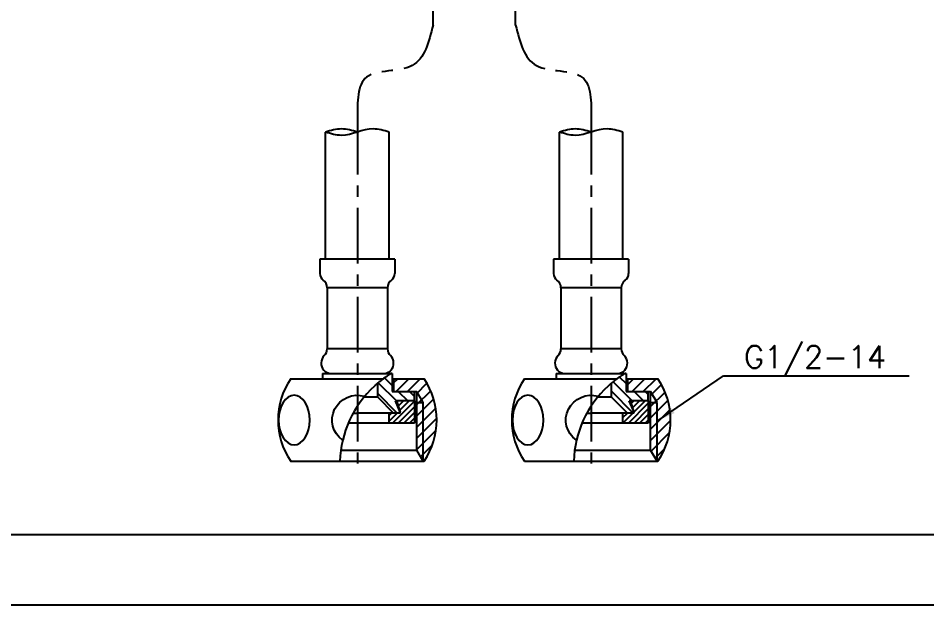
# Model space of a CAD drawing. Extents: x 16558 to 17152, y -14505 to -14085.
# Drawn here: x 16872 to 17015.1, y -14504.8 to -14412.5 of the extents above; entities that cross this region are included whole.
import ezdxf

# ---------------------------------------------------------------- set-up
doc = ezdxf.new("R2010")
doc.units = 0
doc.header["$LTSCALE"] = 7
doc.header["$MEASUREMENT"] = 0
doc.linetypes.add('CENTER', pattern=[2, 1.25, -0.25, 0.25, -0.25])
doc.layers.get('0').update_dxf_attribs({"color": 2, "linetype": 'CONTINUOUS'})
for name, color, linetype in [('CL', 1, 'CENTER'), ('D', 2, 'CONTINUOUS'), ('DIM', 2, 'CONTINUOUS'), ('DWG', 7, 'CONTINUOUS'), ('TXT', 4, 'CONTINUOUS')]:
    doc.layers.add(name, color=color, linetype=linetype)
doc.styles.add('GHS', font='ROMANS.shx', dxfattribs={"bigfont": 'GHS.shx'})
doc.dimstyles.new('ISO-25', dxfattribs={"dimscale": 0, "dimtxt": 3.5, "dimasz": 3, "dimexe": 1, "dimexo": 1, "dimgap": 1, "dimtad": 1, "dimdec": 4, "dimzin": 1, "dimdsep": 46, "dimtxsty": 'GHS', "dimcen": 2, "dimclrd": 256, "dimclre": 256, "dimclrt": 256, "dimadec": 3, "dimazin": 0, "dimtfac": 1, "dimtdec": 4, "dimtmove": 0, "dimatfit": 0, "dimfxl": 0, "dimtvp": 1, "dimtolj": 1, "dimtzin": 0, "dimlwd": -1, "dimlwe": -1, "dimarcsym": 0})

# ---------------------------------------------------------------- blocks, each defined once
blk = doc.blocks.new('A$C0D8869A1')
at = {"layer": 'DIM'}
h = blk.add_hatch(dxfattribs=at)
h.set_pattern_fill('ANSI31', color=256, scale=10, angle=-90)
h.set_pattern_definition([(315, (1830.5447, 3440.8102), (0.88388348, 0.88388348), [])])
h.paths.add_polyline_path([(2.76, -12.04), (6.26, -12.04), (6.26, -13.54), (3.26, -13.54), (3.96, -15.2), (4, -15.31, -0.508476), (3.9, -15.44), (2.96, -15.44), (0.46, -12.94), (0.46, -10.75), (0.59, -10.65), (0.7, -10.55), (0.82, -10.46), (0.93, -10.37), (1.04, -10.29), (1.15, -10.2), (1.26, -10.12), (1.36, -10.05), (1.45, -9.98), (1.55, -9.91), (1.64, -9.85), (1.73, -9.79), (1.82, -9.72), (1.9, -9.67), (1.99, -9.61), (2.07, -9.56), (2.14, -9.51), (2.22, -9.46), (2.29, -9.42), (2.35, -9.38), (2.41, -9.34), (2.47, -9.3), (2.52, -9.27), (2.57, -9.24), (2.76, -9.24)])
h = blk.add_hatch(dxfattribs=at)
h.set_pattern_fill('ANSI31', color=256, scale=10)
h.set_pattern_definition([(45, (1830.5447, 3440.8102), (-0.88388348, 0.88388348), [])])
h.paths.add_polyline_path([(7.76, -23.04), (7.63, -23.04), (7.63, -13.81), (6.61, -12.04), (3.01, -12.04), (3.01, -10.04), (7.76, -10.04, -0.307692)])
h.paths.add_polyline_path([(7.63, -13.81), (7.63, -23.04), (6.61, -21.28), (6.61, -13.81)], flags=17)
h.paths.add_polyline_path([(7.63, -13.81), (6.61, -13.81), (6.61, -12.04)], flags=17)
h = blk.add_hatch(dxfattribs=at)
h.set_pattern_fill('ANSI31', color=256, scale=5)
h.set_pattern_definition([(45, (1830.5447, 3440.81016), (-0.44194174, 0.44194174), [])])
h.paths.add_polyline_path([(3.91, -15.44), (2.26, -15.44), (2.26, -17.04), (6.26, -17.04), (6.26, -13.54), (3.26, -13.54), (3.96, -15.2), (4.01, -15.36, -0.380378)])
at = {"layer": 'CL'}
blk.add_line((-2.74, 30.84), (-2.74, -24.04), dxfattribs=at)
at = {"layer": 'D'}
blk.add_open_spline([(-2.74, 28.76), (-3.57, 29.01), (-5.24, 29.51), (-6.9, 29.01), (-7.74, 28.76)], degree=3, dxfattribs=at)
blk.add_spline([(2.26, 28.76), (-0.24, 29.26), (-5.24, 28.26), (-7.74, 28.76)], degree=3, dxfattribs=at)
at = {"layer": 'DIM'}
for p, q in [((2.01, 4.27), (-7.49, 4.27)), ((2.01, -5.34), (-7.49, -5.34)), ((7.63, -13.81), (6.61, -12.04)), ((7.63, -23.04), (7.63, -13.81))]:
    blk.add_line(p, q, dxfattribs=at)
at = {"layer": 'DWG'}
for p, q in [((-7.74, 8.76), (-7.74, 28.76)), ((2.26, 8.76), (2.26, 28.76)), ((3.16, 8.76), (-8.64, 8.76)), ((-8.64, 8.76), (-8.64, 6.51)), ((3.16, 8.76), (3.16, 6.51)), ((-7.49, 4.27), (-7.49, -5.34)), ((2.01, 4.27), (2.01, -5.34)), ((-8.24, -9.24), (-8.24, -10.04)), ((-8.24, -9.24), (-2.74, -9.24)), ((-7.64, -9.24), (2.76, -9.24)), ((2.76, -9.24), (2.57, -9.24)), ((2.76, -9.24), (2.76, -12.04)), ((-13.24, -10.04), (1.36, -10.04)), ((2.76, -10.04), (7.76, -10.04)), ((3.01, -12.04), (3.01, -10.04)), ((2.76, -12.04), (6.61, -12.04)), ((6.26, -13.54), (6.26, -12.04)), ((6.61, -21.28), (6.61, -12.04)), ((4.01, -15.31), (3.26, -13.54)), ((6.26, -13.54), (3.26, -13.54)), ((3.41, -13.54), (4, -15.31)), ((6.26, -13.54), (6.26, -17.04)), ((6.26, -13.81), (7.63, -13.81)), ((-3.4, -15.44), (-2.74, -15.44)), ((3.91, -15.44), (-2.74, -15.44)), ((6.26, -17.04), (-4.18, -17.04)), ((-5.34, -21.28), (6.61, -21.28)), ((7.63, -23.04), (6.61, -21.28)), ((-13.24, -23.04), (7.76, -23.04))]:
    blk.add_line(p, q, dxfattribs=at)
at = {"layer": 'DWG', "ltscale": 0.3}
for q in [(0.46, -10.75), (-1.7, -12.94), (2.96, -15.44)]:
    blk.add_line((0.46, -12.94), q, dxfattribs=at)
at = {"layer": 'DWG', "ltscale": 0.5}
for p, q in [((-3.4, -15.44), (-2.74, -15.44)), ((2.26, -17.04), (2.26, -15.44))]:
    blk.add_line(p, q, dxfattribs=at)
at = {"layer": 'DWG', "color": 2, "flags": 128}
for points in [[(2.57, -9.24), (2.52, -9.27), (2.47, -9.3), (2.41, -9.34), (2.35, -9.38), (2.29, -9.42), (2.22, -9.46), (2.14, -9.51), (2.07, -9.56), (1.99, -9.61), (1.9, -9.67), (1.82, -9.72), (1.73, -9.79), (1.64, -9.85), (1.55, -9.91), (1.45, -9.98), (1.36, -10.05), (1.26, -10.12), (1.15, -10.2), (1.04, -10.29), (0.93, -10.37), (0.82, -10.46), (0.7, -10.55), (0.59, -10.65), (0.47, -10.74)], [(0.47, -10.74), (0.45, -10.76), (0.43, -10.78), (0.4, -10.8), (0.38, -10.82), (0.36, -10.84), (0.34, -10.86), (0.31, -10.88), (0.29, -10.9), (0.27, -10.92), (0.25, -10.93), (0.23, -10.95), (0.2, -10.97), (0.18, -10.99), (0.16, -11.01), (0.14, -11.03), (0.12, -11.05), (0.09, -11.07), (0.07, -11.09), (0.05, -11.11), (0.03, -11.13), (0.01, -11.15), (-0.02, -11.17), (-0.04, -11.19), (-0.06, -11.21)]]:
    blk.add_lwpolyline(points, dxfattribs=at)
at = {"layer": 'DWG'}
for centre, radius, start, end in [((-7.39, 6.51), 1.25, 180, 234.4215), ((1.91, 6.51), 1.25, 305.5785, 0), ((-8.99, 4.27), 1.5, 0, 54.4215), ((3.51, 4.27), 1.5, 125.5785, 180), ((-8.99, -5.34), 1.5, 314.2663, 0), ((3.51, -5.34), 1.5, 180, 225.7337), ((-6.79, -7.59), 1.65, 134.2663, 222.0731), ((1.32, -7.59), 1.65, 317.9269, 45.7337), ((-6.79, -7.59), 1.65, 222.0731, 259.655), ((-6.79, -7.59), 1.65, 259.655, 270), ((1.32, -7.59), 1.65, 270, 280.345), ((1.32, -7.59), 1.65, 280.345, 317.9269), ((-3.67, -16.54), 11.56, 145.7945, 214.2055), ((-1.8, -16.54), 11.56, 325.7945, 34.2055), ((3.9, -15.34), 0.1, 270, 17.8091), ((3.91, -15.34), 0.1, 270, 21.541)]:
    blk.add_arc(centre, radius, start, end, dxfattribs=at)
at = {"layer": 'DWG', "color": 2}
blk.add_arc((11.19, -23.52), 16.68, 132.4324, 178.3622, dxfattribs=at)
at = {"layer": 'DWG', "extrusion": (0, 0, -1)}
blk.add_ellipse((-12.69, -16.55), major_axis=(0, 3.9), ratio=0.627612, dxfattribs=at)
blk.add_ellipse((-2.74, -16.55), major_axis=(-3.98, 0), ratio=0.980057, start_param=5.332523, end_param=8.144326, dxfattribs=at)

msp = doc.modelspace()

# ---------------------------------------------------------------- linework, layer by layer
at = {"linetype": 'Continuous'}
msp.add_lwpolyline([(16557.89, -14504.83), (17151.89, -14504.83), (17151.89, -14084.83), (16557.89, -14084.83)], close=True, dxfattribs=at)
at = {"layer": 'CL'}
for p, q in [((16937.33, -14413.6), (16937.33, -14361.6)), ((16950.33, -14413.6), (16950.33, -14361.6))]:
    msp.add_line(p, q, dxfattribs=at)
msp.add_open_spline([(16937.33, -14413.6), (16936.67, -14416.25), (16935.35, -14421.63), (16925.35, -14419.98), (16925.4, -14425.65), (16925.43, -14428.36), (16925.43, -14428.36), (16925.43, -14428.36), (16925.43, -14428.36)], degree=3, knots=[0, 0, 0, 0, 7.176212, 14.554943, 21.294075, 21.294075, 21.294075, 21.294156, 21.294156, 21.294156, 21.294156], dxfattribs=at)
msp.add_spline([(16950.33, -14413.6), (16953.63, -14419.97), (16960.78, -14421.78), (16962.23, -14428.36)], degree=3, dxfattribs=at)
at = {"layer": 'TXT', "color": 4, "linetype": 'Continuous'}
msp.add_line((17137.89, -14493.83), (16583.89, -14493.83), dxfattribs=at)

# ---------------------------------------------------------------- block references
at = {"layer": 'D'}
for p in [(16928.16, -14459.2), (16964.96, -14459.2)]:
    msp.add_blockref('A$C0D8869A1', p, dxfattribs=at)

# ---------------------------------------------------------------- texts
at = {"layer": 'D', "style": 'GHS'}
msp.add_text('G1/2-14', height=3.5, dxfattribs=at).set_placement((16986.29, -14467.56))

# ---------------------------------------------------------------- leaders
at = {"layer": 'DIM'}
msp.add_leader([(16972.59, -14475.92), (16983.05, -14468.81), (17012.26, -14468.81)], dimstyle='ISO-25', override={"dimscale": 1, "dimtad": 0}, dxfattribs=at)

doc.saveas('drawing.dxf')
